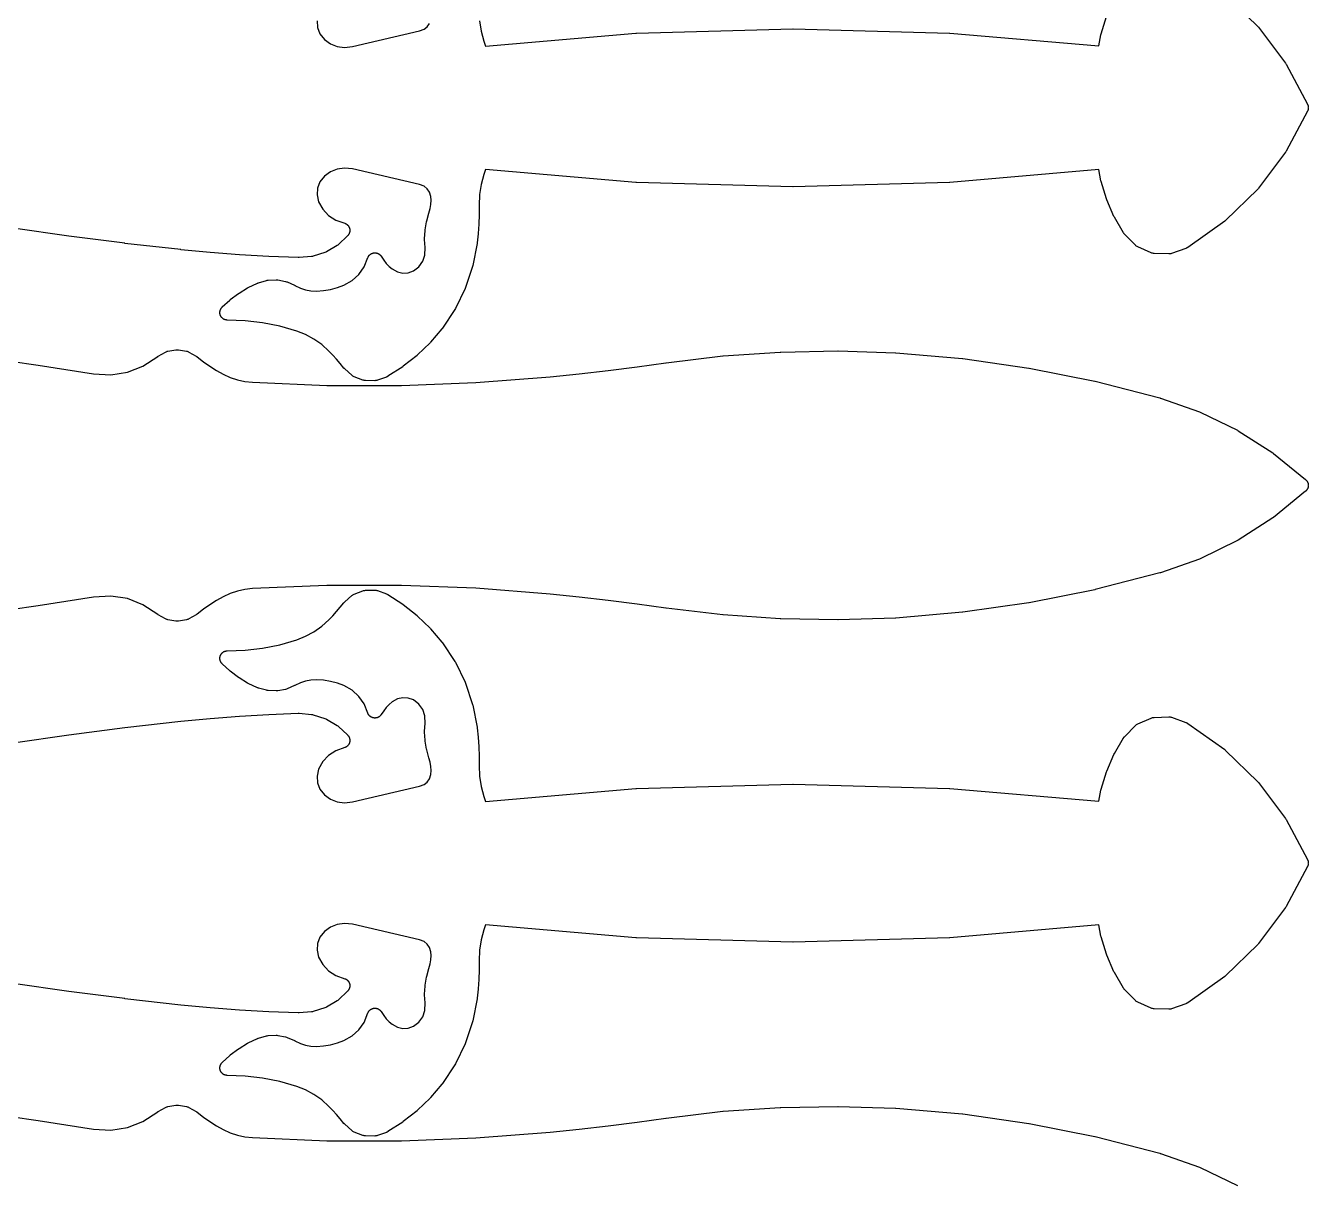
# Model space of a CAD drawing. Header units: metres. Extents: x 0 to 3000, y 0 to 1200.
# Drawn here: x 1019 to 1358.7, y 588 to 894 of the extents above; entities that cross this region are included whole.
import ezdxf

# ---------------------------------------------------------------- set-up
doc = ezdxf.new("R2010")
doc.units = ezdxf.units.M

msp = doc.modelspace()

# ---------------------------------------------------------------- linework, layer by layer
at = {"color": 1}
for points in [[(1336.78, 902.12), (1345.32, 893.81), (1345.42, 893.7), (1345.52, 893.58), (1352.67, 884.05), (1352.76, 883.92), (1352.84, 883.79), (1358.46, 873.2), (1358.5, 873.12), (1358.54, 873.03), (1358.54, 873.03), (1358.54, 873.02), (1358.58, 872.93), (1358.61, 872.85), (1358.61, 872.84), (1358.61, 872.84), (1358.63, 872.75), (1358.66, 872.66), (1358.66, 872.65), (1358.66, 872.65), (1358.67, 872.56), (1358.68, 872.46), (1358.69, 872.46), (1358.69, 872.45), (1358.69, 872.36), (1358.7, 872.27), (1358.69, 872.26), (1358.7, 872.26), (1358.69, 872.16), (1358.69, 872.07), (1358.69, 872.07), (1358.68, 872.06), (1358.67, 871.97), (1358.66, 871.88), (1358.66, 871.87), (1358.66, 871.87), (1358.63, 871.78), (1358.61, 871.69), (1358.61, 871.68), (1358.61, 871.68), (1358.58, 871.59), (1358.54, 871.5), (1358.54, 871.5), (1358.54, 871.49), (1358.5, 871.41), (1358.46, 871.32), (1352.84, 860.74), (1352.76, 860.6), (1352.67, 860.48), (1345.52, 850.95), (1345.42, 850.83), (1345.32, 850.71), (1336.78, 842.4), (1336.66, 842.3), (1336.54, 842.2), (1326.76, 835.28), (1326.69, 835.24), (1326.63, 835.2), (1326.61, 835.19), (1326.59, 835.17), (1326.52, 835.14), (1326.46, 835.1), (1326.44, 835.09), (1326.42, 835.08), (1326.35, 835.06), (1326.28, 835.03), (1322.48, 833.66), (1322.3, 833.61), (1322.11, 833.57), (1321.92, 833.55), (1321.73, 833.55), (1317.83, 833.69), (1317.65, 833.71), (1317.46, 833.74), (1317.28, 833.79), (1317.11, 833.86), (1313.53, 835.41), (1313.36, 835.5), (1313.2, 835.6), (1313.04, 835.71), (1312.9, 835.84), (1310.07, 838.71), (1310.03, 838.75), (1310, 838.79), (1309.97, 838.83), (1309.94, 838.86), (1309.91, 838.9), (1309.87, 838.95), (1309.85, 838.98), (1309.82, 839.02), (1309.8, 839.07), (1309.77, 839.11), (1307.34, 843.28), (1307.23, 843.49), (1305.31, 847.89), (1305.23, 848.11), (1303.83, 852.71), (1303.77, 852.93), (1303.24, 855.89), (1263.76, 852.51), (1263.65, 852.51), (1222.26, 851.33), (1222.15, 851.33), (1180.76, 852.51), (1180.64, 852.51), (1140.84, 855.91), (1140.34, 854.63), (1139.63, 851.97), (1139.22, 849.25), (1139.11, 846.42), (1139.11, 844.01), (1139.11, 843.94), (1139.03, 841.49), (1139.02, 841.42), (1138.85, 838.97), (1138.85, 838.9), (1138.59, 836.46), (1138.58, 836.38), (1138.57, 836.3), (1137.45, 830.48), (1137.39, 830.23), (1135.52, 824.64), (1135.42, 824.39), (1132.84, 819.09), (1132.71, 818.86), (1129.43, 813.93), (1129.42, 813.92), (1129.41, 813.91), (1129.36, 813.84), (1129.31, 813.78), (1129.3, 813.76), (1129.29, 813.75), (1126.29, 810.2), (1126.15, 810.06), (1122.83, 806.83), (1122.68, 806.7), (1119.05, 803.82), (1118.89, 803.7), (1114.99, 801.18), (1114.96, 801.16), (1114.93, 801.14), (1114.88, 801.11), (1114.82, 801.08), (1114.79, 801.06), (1114.76, 801.05), (1114.7, 801.02), (1114.64, 801), (1114.61, 800.99), (1114.58, 800.97), (1112.19, 800.12), (1112.02, 800.06), (1111.85, 800.03), (1111.67, 800.01), (1111.49, 800), (1109.03, 800.04), (1108.85, 800.05), (1108.68, 800.07), (1108.51, 800.11), (1108.34, 800.17), (1106.04, 801.05), (1105.88, 801.12), (1105.72, 801.21), (1105.57, 801.31), (1105.43, 801.42), (1103.54, 803.1), (1103.49, 803.15), (1103.44, 803.2), (1103.42, 803.22), (1103.4, 803.24), (1103.35, 803.29), (1103.31, 803.34), (1102.35, 804.53), (1101.37, 805.67), (1100.37, 806.78), (1099.36, 807.83), (1097.45, 809.56), (1095.39, 811.01), (1093.18, 812.21), (1090.81, 813.15), (1086.34, 814.42), (1081.77, 815.33), (1077.14, 815.88), (1072.4, 816.05), (1072.4, 816.05), (1072.39, 816.05), (1072.3, 816.06), (1072.2, 816.06), (1072.2, 816.07), (1072.2, 816.07), (1072.1, 816.08), (1072.01, 816.1), (1072.01, 816.1), (1072, 816.1), (1071.91, 816.13), (1071.82, 816.16), (1071.82, 816.16), (1071.82, 816.16), (1071.73, 816.19), (1071.64, 816.23), (1071.64, 816.23), (1071.63, 816.23), (1071.55, 816.27), (1071.46, 816.32), (1071.46, 816.32), (1071.46, 816.32), (1071.38, 816.37), (1071.3, 816.42), (1071.3, 816.43), (1071.3, 816.43), (1071.22, 816.49), (1071.15, 816.55), (1071.14, 816.55), (1071.14, 816.55), (1071.07, 816.62), (1071.01, 816.68), (1071, 816.69), (1071, 816.69), (1070.94, 816.76), (1070.88, 816.83), (1070.88, 816.84), (1070.88, 816.84), (1070.82, 816.92), (1070.77, 817), (1070.77, 817), (1070.77, 817), (1070.72, 817.08), (1070.67, 817.17), (1070.67, 817.17), (1070.67, 817.17), (1070.63, 817.26), (1070.6, 817.35), (1070.6, 817.35), (1070.59, 817.35), (1070.57, 817.44), (1070.54, 817.54), (1070.54, 817.54), (1070.54, 817.54), (1070.52, 817.63), (1070.5, 817.73), (1070.5, 817.73), (1070.5, 817.73), (1070.49, 817.83), (1070.47, 817.92), (1070.47, 817.93), (1070.47, 817.93), (1070.47, 818.02), (1070.47, 818.12), (1070.47, 818.12), (1070.47, 818.12), (1070.48, 818.22), (1070.49, 818.31), (1070.49, 818.32), (1070.49, 818.32), (1070.51, 818.41), (1070.52, 818.51), (1070.53, 818.51), (1070.53, 818.51), (1070.55, 818.6), (1070.58, 818.7), (1070.58, 818.7), (1070.58, 818.7), (1070.62, 818.79), (1070.65, 818.88), (1070.65, 818.88), (1070.65, 818.88), (1070.7, 818.97), (1070.74, 819.05), (1070.74, 819.05), (1070.74, 819.06), (1070.8, 819.14), (1070.85, 819.22), (1070.85, 819.22), (1070.85, 819.22), (1070.91, 819.3), (1070.97, 819.37), (1070.97, 819.37), (1070.98, 819.37), (1071.04, 819.44), (1071.11, 819.51), (1071.11, 819.51), (1071.11, 819.51), (1073.08, 821.34), (1073.24, 821.46), (1075.37, 823.07), (1075.54, 823.19), (1077.82, 824.57), (1078, 824.67), (1080.42, 825.82), (1080.49, 825.84), (1080.55, 825.87), (1080.58, 825.88), (1080.6, 825.89), (1080.67, 825.91), (1080.74, 825.94), (1082.79, 826.52), (1083.01, 826.57), (1083.24, 826.59), (1085.35, 826.69), (1085.58, 826.69), (1085.81, 826.66), (1087.88, 826.27), (1088.1, 826.21), (1088.32, 826.13), (1090.27, 825.27), (1090.31, 825.25), (1090.35, 825.23), (1091.78, 824.52), (1093.15, 824.06), (1094.57, 823.79), (1096.05, 823.73), (1097.91, 823.86), (1099.77, 824.16), (1101.59, 824.64), (1103.3, 825.26), (1105.5, 826.49), (1107.29, 828.12), (1108.67, 830.1), (1109.66, 832.59), (1109.67, 832.62), (1109.68, 832.65), (1109.71, 832.71), (1109.74, 832.77), (1109.76, 832.8), (1109.77, 832.82), (1109.81, 832.88), (1109.84, 832.94), (1109.86, 832.96), (1109.87, 832.99), (1109.92, 833.04), (1109.96, 833.1), (1109.98, 833.12), (1109.99, 833.14), (1110.04, 833.19), (1110.09, 833.25), (1110.11, 833.27), (1110.13, 833.29), (1110.18, 833.33), (1110.23, 833.38), (1110.25, 833.4), (1110.27, 833.42), (1110.33, 833.46), (1110.39, 833.5), (1110.41, 833.51), (1110.43, 833.53), (1110.49, 833.57), (1110.55, 833.6), (1110.58, 833.61), (1110.6, 833.63), (1110.67, 833.66), (1110.73, 833.69), (1110.76, 833.7), (1110.78, 833.71), (1110.85, 833.73), (1110.91, 833.76), (1110.94, 833.76), (1110.97, 833.77), (1111.04, 833.79), (1111.1, 833.81), (1111.13, 833.81), (1111.16, 833.82), (1111.23, 833.83), (1111.3, 833.84), (1111.33, 833.84), (1111.35, 833.84), (1111.42, 833.85), (1111.49, 833.85), (1111.52, 833.85), (1111.55, 833.85), (1111.62, 833.84), (1111.69, 833.84), (1111.72, 833.84), (1111.75, 833.84), (1111.81, 833.83), (1111.88, 833.82), (1111.91, 833.81), (1111.94, 833.8), (1112.01, 833.79), (1112.07, 833.77), (1112.1, 833.76), (1112.13, 833.75), (1112.19, 833.73), (1112.26, 833.71), (1112.29, 833.69), (1112.31, 833.68), (1112.38, 833.65), (1112.44, 833.63), (1112.46, 833.61), (1112.49, 833.6), (1112.55, 833.56), (1112.61, 833.53), (1112.63, 833.51), (1112.66, 833.49), (1112.71, 833.45), (1112.77, 833.41), (1112.79, 833.39), (1112.81, 833.37), (1112.86, 833.33), (1112.91, 833.28), (1112.93, 833.26), (1112.95, 833.24), (1113, 833.19), (1113.05, 833.14), (1113.07, 833.11), (1113.08, 833.09), (1113.12, 833.04), (1113.17, 832.98), (1113.18, 832.96), (1113.2, 832.93), (1113.86, 831.91), (1114.55, 831.04), (1115.32, 830.24), (1116.1, 829.58), (1117.48, 828.81), (1118.89, 828.49), (1120.34, 828.57), (1121.73, 829.08), (1123.18, 830.17), (1124.22, 831.6), (1124.79, 833.27), (1124.84, 835.3), (1124.7, 837.35), (1124.7, 837.58), (1124.81, 839.72), (1124.83, 839.95), (1125.19, 842.07), (1125.24, 842.29), (1125.84, 844.35), (1126.19, 845.55), (1126.36, 846.65), (1126.4, 847.77), (1126.31, 848.79), (1125.96, 849.92), (1125.36, 850.8), (1124.53, 851.47), (1123.37, 851.93), (1105.6, 856.06), (1103.5, 856.28), (1101.56, 856.01), (1099.74, 855.29), (1098.15, 854.15), (1096.98, 852.68), (1096.32, 851), (1096.2, 849.2), (1096.63, 847.37), (1097.73, 845.39), (1099.27, 843.74), (1101.16, 842.5), (1103.55, 841.66), (1103.63, 841.63), (1103.71, 841.6), (1103.72, 841.6), (1103.74, 841.59), (1103.81, 841.55), (1103.88, 841.51), (1103.9, 841.51), (1103.91, 841.5), (1103.98, 841.45), (1104.05, 841.41), (1104.06, 841.4), (1104.07, 841.39), (1104.14, 841.34), (1104.2, 841.29), (1104.22, 841.28), (1104.23, 841.27), (1104.29, 841.21), (1104.35, 841.15), (1104.36, 841.14), (1104.37, 841.13), (1104.42, 841.07), (1104.47, 841), (1104.48, 840.99), (1104.49, 840.98), (1104.54, 840.91), (1104.59, 840.84), (1104.59, 840.83), (1104.6, 840.82), (1104.64, 840.74), (1104.68, 840.67), (1104.69, 840.66), (1104.7, 840.64), (1104.73, 840.57), (1104.76, 840.49), (1104.77, 840.48), (1104.77, 840.46), (1104.8, 840.38), (1104.82, 840.3), (1104.83, 840.29), (1104.83, 840.28), (1104.85, 840.19), (1104.86, 840.11), (1104.87, 840.1), (1104.87, 840.08), (1104.88, 840), (1104.89, 839.92), (1104.89, 839.9), (1104.89, 839.89), (1104.89, 839.8), (1104.89, 839.72), (1104.89, 839.71), (1104.89, 839.69), (1104.88, 839.61), (1104.88, 839.52), (1104.87, 839.51), (1104.87, 839.5), (1104.86, 839.41), (1104.84, 839.33), (1104.84, 839.32), (1104.84, 839.3), (1104.81, 839.22), (1104.79, 839.14), (1104.78, 839.13), (1104.78, 839.11), (1104.75, 839.04), (1104.72, 838.96), (1104.71, 838.95), (1104.71, 838.93), (1104.67, 838.86), (1104.63, 838.78), (1104.62, 838.77), (1104.62, 838.76), (1104.57, 838.69), (1104.52, 838.62), (1104.52, 838.61), (1104.51, 838.6), (1104.45, 838.53), (1104.4, 838.47), (1104.39, 838.45), (1104.38, 838.44), (1104.33, 838.38), (1104.27, 838.32), (1101.87, 836.06), (1101.7, 835.91), (1101.51, 835.79), (1098.71, 834.13), (1098.51, 834.03), (1098.3, 833.95), (1095.19, 832.96), (1094.98, 832.9), (1094.75, 832.87), (1091.47, 832.6), (1091.44, 832.6), (1091.42, 832.59), (1091.35, 832.59), (1091.27, 832.59), (1091.25, 832.59), (1091.22, 832.59), (1083.47, 832.89), (1083.44, 832.89), (1075.69, 833.34), (1075.66, 833.34), (1067.92, 833.94), (1067.89, 833.94), (1060.17, 834.68), (1060.15, 834.69), (1060.13, 834.69), (1045.32, 836.36), (1045.29, 836.37), (1030.5, 838.26), (1030.48, 838.26), (1015.72, 840.38)], [(1096.2, 895.32), (1096.32, 893.52), (1096.98, 891.84), (1098.15, 890.37), (1099.74, 889.23), (1101.56, 888.51), (1103.5, 888.24), (1105.6, 888.47), (1123.37, 892.59), (1124.53, 893.05), (1125.36, 893.72), (1125.96, 894.6)], [(1139.22, 895.27), (1139.63, 892.55), (1140.34, 889.9), (1140.84, 888.61), (1180.64, 892.01), (1180.76, 892.02), (1222.15, 893.19), (1222.26, 893.19), (1263.65, 892.02), (1263.76, 892.01), (1303.24, 888.64), (1303.77, 891.59), (1303.83, 891.82), (1305.23, 896.42)], [(1007.62, 806.26), (1022.37, 804.14), (1022.4, 804.14), (1037.03, 801.82), (1041.61, 801.56), (1045.98, 802.25), (1050.11, 803.84), (1054.03, 806.42), (1054.09, 806.45), (1054.15, 806.49), (1056.07, 807.58), (1056.23, 807.66), (1056.39, 807.72), (1056.55, 807.77), (1056.72, 807.81), (1058.85, 808.17), (1059.07, 808.2), (1059.3, 808.2), (1059.52, 808.17), (1061.65, 807.81), (1061.81, 807.77), (1061.98, 807.72), (1062.14, 807.66), (1062.29, 807.58), (1064.22, 806.49), (1064.26, 806.46), (1064.31, 806.44), (1064.35, 806.41), (1064.39, 806.38), (1064.43, 806.35), (1064.47, 806.32), (1066.14, 805.02), (1067.83, 803.83), (1069.58, 802.73), (1071.36, 801.74), (1073.22, 800.88), (1075.12, 800.24), (1077.09, 799.8), (1079.12, 799.57), (1098.81, 798.75), (1118.54, 798.72), (1138.26, 799.48), (1157.95, 801.02), (1165.61, 801.82), (1173.27, 802.71), (1180.93, 803.69), (1188.58, 804.75), (1188.6, 804.75), (1188.62, 804.76), (1203.67, 806.55), (1203.77, 806.56), (1218.87, 807.59), (1218.97, 807.59), (1234.11, 807.86), (1234.21, 807.86), (1249.36, 807.37), (1249.41, 807.37), (1249.46, 807.36), (1267.09, 805.85), (1267.2, 805.84), (1284.7, 803.35), (1284.81, 803.33), (1302.14, 799.88), (1302.25, 799.85), (1319.38, 795.44), (1319.46, 795.41), (1319.54, 795.39), (1329.87, 791.75), (1330.09, 791.66), (1339.9, 786.88), (1340.1, 786.76), (1349.29, 780.88), (1349.48, 780.74), (1357.96, 773.81), (1357.96, 773.81), (1357.97, 773.81), (1358.04, 773.74), (1358.11, 773.68), (1358.11, 773.68), (1358.11, 773.67), (1358.18, 773.6), (1358.24, 773.53), (1358.24, 773.53), (1358.24, 773.53), (1358.3, 773.45), (1358.36, 773.38), (1358.36, 773.37), (1358.36, 773.37), (1358.41, 773.29), (1358.46, 773.21), (1358.46, 773.2), (1358.46, 773.2), (1358.5, 773.12), (1358.54, 773.03), (1358.54, 773.03), (1358.54, 773.02), (1358.58, 772.93), (1358.61, 772.85), (1358.61, 772.84), (1358.61, 772.84), (1358.63, 772.75), (1358.66, 772.66), (1358.66, 772.65), (1358.66, 772.65), (1358.67, 772.56), (1358.69, 772.46), (1358.69, 772.46), (1358.69, 772.45), (1358.69, 772.36), (1358.7, 772.27), (1358.69, 772.26), (1358.7, 772.26), (1358.69, 772.16), (1358.69, 772.07), (1358.69, 772.07), (1358.69, 772.06), (1358.67, 771.97), (1358.66, 771.88), (1358.66, 771.87), (1358.66, 771.87), (1358.63, 771.78), (1358.61, 771.69), (1358.61, 771.68), (1358.61, 771.68), (1358.58, 771.59), (1358.54, 771.5), (1358.54, 771.5), (1358.54, 771.49), (1358.5, 771.41), (1358.46, 771.32), (1358.46, 771.32), (1358.46, 771.32), (1358.41, 771.23), (1358.36, 771.15), (1358.36, 771.15), (1358.36, 771.15), (1358.3, 771.07), (1358.24, 771), (1358.24, 770.99), (1358.24, 770.99), (1358.18, 770.92), (1358.11, 770.85), (1358.11, 770.85), (1358.11, 770.84), (1358.04, 770.78), (1357.97, 770.72), (1357.96, 770.72), (1357.96, 770.71), (1349.48, 763.78), (1349.29, 763.65), (1340.1, 757.76), (1339.9, 757.65), (1330.09, 752.86), (1329.87, 752.77), (1319.54, 749.14), (1319.46, 749.11), (1319.38, 749.09), (1302.25, 744.67), (1302.14, 744.65), (1284.81, 741.19), (1284.7, 741.17), (1267.2, 738.68), (1267.09, 738.67), (1249.46, 737.16), (1249.41, 737.16), (1249.36, 737.15), (1234.21, 736.66), (1234.11, 736.66), (1218.97, 736.93), (1218.87, 736.94), (1203.77, 737.97), (1203.67, 737.98), (1188.62, 739.77), (1188.6, 739.77), (1188.58, 739.77), (1180.93, 740.84), (1173.27, 741.81), (1165.61, 742.7), (1157.95, 743.5), (1138.26, 745.05), (1118.54, 745.81), (1098.81, 745.78), (1079.12, 744.95), (1077.09, 744.72), (1075.12, 744.28), (1073.22, 743.64), (1071.36, 742.79), (1069.58, 741.79), (1067.83, 740.69), (1066.14, 739.51), (1064.47, 738.2), (1064.43, 738.17), (1064.39, 738.14), (1064.35, 738.12), (1064.31, 738.09), (1064.26, 738.06), (1064.22, 738.04), (1062.29, 736.94), (1062.14, 736.87), (1061.98, 736.8), (1061.81, 736.75), (1061.65, 736.71), (1059.52, 736.35), (1059.3, 736.32), (1059.07, 736.32), (1058.85, 736.35), (1056.72, 736.71), (1056.55, 736.75), (1056.39, 736.8), (1056.23, 736.87), (1056.07, 736.94), (1054.15, 738.04), (1054.09, 738.07), (1054.03, 738.11), (1050.11, 740.68), (1045.98, 742.28), (1041.61, 742.97), (1037.03, 742.7), (1022.4, 740.38), (1022.37, 740.38), (1007.62, 738.26)], [(1015.72, 704.14), (1030.48, 706.26), (1030.5, 706.26), (1045.29, 708.16), (1045.32, 708.16), (1060.13, 709.84), (1060.15, 709.84), (1060.17, 709.84), (1067.89, 710.58), (1067.92, 710.59), (1075.66, 711.18), (1075.69, 711.18), (1083.44, 711.63), (1083.47, 711.63), (1091.22, 711.93), (1091.25, 711.93), (1091.27, 711.93), (1091.35, 711.93), (1091.42, 711.93), (1091.44, 711.93), (1091.47, 711.93), (1094.75, 711.65), (1094.98, 711.62), (1095.19, 711.56), (1098.3, 710.57), (1098.51, 710.49), (1098.71, 710.39), (1101.51, 708.74), (1101.7, 708.61), (1101.87, 708.47), (1104.27, 706.2), (1104.33, 706.14), (1104.38, 706.08), (1104.39, 706.07), (1104.4, 706.06), (1104.45, 705.99), (1104.51, 705.93), (1104.52, 705.92), (1104.52, 705.9), (1104.57, 705.83), (1104.62, 705.76), (1104.62, 705.75), (1104.63, 705.74), (1104.67, 705.66), (1104.71, 705.59), (1104.71, 705.58), (1104.72, 705.56), (1104.75, 705.49), (1104.78, 705.41), (1104.78, 705.39), (1104.79, 705.38), (1104.81, 705.3), (1104.84, 705.22), (1104.84, 705.21), (1104.84, 705.19), (1104.86, 705.11), (1104.87, 705.03), (1104.87, 705.01), (1104.88, 705), (1104.88, 704.92), (1104.89, 704.83), (1104.89, 704.82), (1104.89, 704.8), (1104.89, 704.72), (1104.89, 704.64), (1104.89, 704.62), (1104.89, 704.61), (1104.88, 704.52), (1104.87, 704.44), (1104.87, 704.43), (1104.86, 704.41), (1104.85, 704.33), (1104.83, 704.25), (1104.83, 704.23), (1104.82, 704.22), (1104.8, 704.14), (1104.77, 704.06), (1104.77, 704.05), (1104.76, 704.03), (1104.73, 703.96), (1104.7, 703.88), (1104.69, 703.87), (1104.68, 703.85), (1104.64, 703.78), (1104.6, 703.71), (1104.59, 703.7), (1104.59, 703.68), (1104.54, 703.61), (1104.49, 703.55), (1104.48, 703.53), (1104.47, 703.52), (1104.42, 703.46), (1104.37, 703.39), (1104.36, 703.38), (1104.35, 703.37), (1104.29, 703.32), (1104.23, 703.26), (1104.22, 703.25), (1104.2, 703.24), (1104.14, 703.19), (1104.07, 703.13), (1104.06, 703.13), (1104.05, 703.12), (1103.98, 703.07), (1103.91, 703.03), (1103.9, 703.02), (1103.88, 703.01), (1103.81, 702.97), (1103.74, 702.93), (1103.72, 702.93), (1103.71, 702.92), (1103.63, 702.89), (1103.55, 702.86), (1101.16, 702.02), (1099.27, 700.78), (1097.73, 699.13), (1096.63, 697.15), (1096.2, 695.32), (1096.32, 693.52), (1096.98, 691.84), (1098.15, 690.37), (1099.74, 689.23), (1101.56, 688.51), (1103.5, 688.24), (1105.6, 688.47), (1123.37, 692.59), (1124.53, 693.05), (1125.36, 693.72), (1125.96, 694.6), (1126.31, 695.73), (1126.4, 696.76), (1126.36, 697.87), (1126.19, 698.98), (1125.84, 700.17), (1125.24, 702.23), (1125.19, 702.46), (1124.83, 704.57), (1124.81, 704.8), (1124.7, 706.94), (1124.7, 707.18), (1124.84, 709.23), (1124.79, 711.25), (1124.22, 712.92), (1123.18, 714.36), (1121.73, 715.45), (1120.34, 715.95), (1118.89, 716.04), (1117.48, 715.72), (1116.1, 714.94), (1115.32, 714.28), (1114.55, 713.48), (1113.86, 712.61), (1113.2, 711.59), (1113.18, 711.57), (1113.17, 711.54), (1113.12, 711.49), (1113.08, 711.43), (1113.07, 711.41), (1113.05, 711.39), (1113, 711.34), (1112.95, 711.28), (1112.93, 711.26), (1112.91, 711.24), (1112.86, 711.2), (1112.81, 711.15), (1112.79, 711.13), (1112.77, 711.11), (1112.71, 711.07), (1112.66, 711.03), (1112.63, 711.01), (1112.61, 711), (1112.55, 710.96), (1112.49, 710.93), (1112.46, 710.91), (1112.44, 710.9), (1112.38, 710.87), (1112.31, 710.84), (1112.29, 710.83), (1112.26, 710.82), (1112.19, 710.79), (1112.13, 710.77), (1112.1, 710.76), (1112.07, 710.75), (1112.01, 710.74), (1111.94, 710.72), (1111.91, 710.71), (1111.88, 710.71), (1111.81, 710.7), (1111.75, 710.69), (1111.72, 710.69), (1111.69, 710.68), (1111.62, 710.68), (1111.55, 710.67), (1111.52, 710.68), (1111.49, 710.67), (1111.42, 710.68), (1111.35, 710.68), (1111.33, 710.68), (1111.3, 710.69), (1111.23, 710.7), (1111.16, 710.71), (1111.13, 710.71), (1111.1, 710.72), (1111.04, 710.74), (1110.97, 710.75), (1110.94, 710.76), (1110.91, 710.77), (1110.85, 710.79), (1110.78, 710.81), (1110.76, 710.83), (1110.73, 710.84), (1110.67, 710.87), (1110.6, 710.9), (1110.58, 710.91), (1110.55, 710.92), (1110.49, 710.96), (1110.43, 710.99), (1110.41, 711.01), (1110.39, 711.03), (1110.33, 711.07), (1110.27, 711.11), (1110.25, 711.13), (1110.23, 711.14), (1110.18, 711.19), (1110.13, 711.24), (1110.11, 711.26), (1110.09, 711.28), (1110.04, 711.33), (1109.99, 711.38), (1109.98, 711.4), (1109.96, 711.42), (1109.92, 711.48), (1109.87, 711.54), (1109.86, 711.56), (1109.84, 711.58), (1109.81, 711.64), (1109.77, 711.7), (1109.76, 711.73), (1109.74, 711.75), (1109.71, 711.82), (1109.68, 711.88), (1109.67, 711.91), (1109.66, 711.93), (1108.67, 714.42), (1107.29, 716.41), (1105.5, 718.03), (1103.3, 719.26), (1101.59, 719.88), (1099.77, 720.36), (1097.91, 720.67), (1096.05, 720.8), (1094.57, 720.73), (1093.15, 720.47), (1091.78, 720.01), (1090.35, 719.29), (1090.31, 719.28), (1090.27, 719.25), (1088.32, 718.39), (1088.1, 718.31), (1087.88, 718.25), (1085.81, 717.87), (1085.58, 717.84), (1085.35, 717.84), (1083.24, 717.93), (1083.01, 717.95), (1082.79, 718.01), (1080.74, 718.59), (1080.67, 718.61), (1080.6, 718.63), (1080.58, 718.64), (1080.55, 718.65), (1080.49, 718.68), (1080.42, 718.71), (1078, 719.86), (1077.82, 719.95), (1075.54, 721.34), (1075.37, 721.45), (1073.24, 723.06), (1073.08, 723.19), (1071.11, 725.01), (1071.11, 725.01), (1071.11, 725.01), (1071.04, 725.08), (1070.98, 725.15), (1070.97, 725.15), (1070.97, 725.15), (1070.91, 725.23), (1070.85, 725.3), (1070.85, 725.3), (1070.85, 725.31), (1070.8, 725.39), (1070.74, 725.47), (1070.74, 725.47), (1070.74, 725.47), (1070.7, 725.56), (1070.65, 725.64), (1070.65, 725.64), (1070.65, 725.65), (1070.62, 725.73), (1070.58, 725.82), (1070.58, 725.83), (1070.58, 725.83), (1070.55, 725.92), (1070.53, 726.01), (1070.53, 726.01), (1070.52, 726.02), (1070.51, 726.11), (1070.49, 726.2), (1070.49, 726.21), (1070.49, 726.21), (1070.48, 726.3), (1070.47, 726.4), (1070.47, 726.4), (1070.47, 726.41), (1070.47, 726.5), (1070.47, 726.6), (1070.47, 726.6), (1070.47, 726.6), (1070.49, 726.7), (1070.5, 726.79), (1070.5, 726.79), (1070.5, 726.8), (1070.52, 726.89), (1070.54, 726.98), (1070.54, 726.99), (1070.54, 726.99), (1070.57, 727.08), (1070.59, 727.17), (1070.6, 727.17), (1070.6, 727.18), (1070.63, 727.26), (1070.67, 727.35), (1070.67, 727.35), (1070.67, 727.36), (1070.72, 727.44), (1070.77, 727.52), (1070.77, 727.53), (1070.77, 727.53), (1070.82, 727.61), (1070.88, 727.68), (1070.88, 727.69), (1070.88, 727.69), (1070.94, 727.76), (1071, 727.84), (1071, 727.84), (1071.01, 727.84), (1071.07, 727.91), (1071.14, 727.97), (1071.14, 727.97), (1071.15, 727.98), (1071.22, 728.04), (1071.3, 728.1), (1071.3, 728.1), (1071.3, 728.1), (1071.38, 728.15), (1071.46, 728.2), (1071.46, 728.2), (1071.46, 728.21), (1071.55, 728.25), (1071.63, 728.29), (1071.64, 728.29), (1071.64, 728.3), (1071.73, 728.33), (1071.82, 728.37), (1071.82, 728.37), (1071.82, 728.37), (1071.91, 728.4), (1072, 728.42), (1072.01, 728.42), (1072.01, 728.42), (1072.1, 728.44), (1072.2, 728.46), (1072.2, 728.46), (1072.2, 728.46), (1072.3, 728.47), (1072.39, 728.48), (1072.4, 728.48), (1072.4, 728.48), (1077.14, 728.65), (1081.77, 729.19), (1086.34, 730.1), (1090.81, 731.38), (1093.18, 732.32), (1095.39, 733.52), (1097.45, 734.97), (1099.36, 736.69), (1100.37, 737.74), (1101.37, 738.85), (1102.35, 739.99), (1103.31, 741.18), (1103.35, 741.23), (1103.4, 741.28), (1103.42, 741.3), (1103.44, 741.33), (1103.49, 741.37), (1103.54, 741.42), (1105.43, 743.1), (1105.57, 743.22), (1105.72, 743.32), (1105.88, 743.4), (1106.04, 743.47), (1108.34, 744.36), (1108.51, 744.41), (1108.68, 744.45), (1108.85, 744.48), (1109.03, 744.49), (1111.49, 744.52), (1111.67, 744.52), (1111.85, 744.5), (1112.02, 744.46), (1112.19, 744.41), (1114.58, 743.55), (1114.61, 743.54), (1114.64, 743.53), (1114.7, 743.5), (1114.7, 743.5), (1114.76, 743.48), (1114.79, 743.46), (1114.82, 743.45), (1114.88, 743.41), (1114.93, 743.38), (1114.96, 743.37), (1114.99, 743.35), (1118.89, 740.82), (1119.05, 740.71), (1122.68, 737.82), (1122.83, 737.69), (1126.15, 734.46), (1126.29, 734.32), (1129.29, 730.77), (1129.3, 730.76), (1129.31, 730.75), (1129.36, 730.68), (1129.41, 730.62), (1129.42, 730.6), (1129.43, 730.59), (1132.71, 725.66), (1132.84, 725.43), (1135.42, 720.13), (1135.52, 719.89), (1137.39, 714.3), (1137.45, 714.04), (1138.57, 708.23), (1138.58, 708.14), (1138.59, 708.06), (1138.85, 705.62), (1138.85, 705.55), (1139.02, 703.11), (1139.03, 703.04), (1139.11, 700.59), (1139.11, 700.52), (1139.11, 698.1), (1139.22, 695.27), (1139.63, 692.55), (1140.34, 689.9), (1140.84, 688.61), (1180.64, 692.01), (1180.76, 692.02), (1222.15, 693.19), (1222.26, 693.19), (1263.65, 692.02), (1263.76, 692.01), (1303.24, 688.64), (1303.77, 691.59), (1303.83, 691.82), (1305.23, 696.42), (1305.31, 696.63), (1307.23, 701.04), (1307.34, 701.25), (1309.77, 705.41), (1309.8, 705.46), (1309.82, 705.51), (1309.85, 705.54), (1309.87, 705.58), (1309.91, 705.62), (1309.94, 705.66), (1309.97, 705.7), (1310, 705.73), (1310.03, 705.77), (1310.07, 705.81), (1312.9, 708.68), (1313.04, 708.81), (1313.2, 708.93), (1313.36, 709.03), (1313.53, 709.11), (1317.11, 710.67), (1317.28, 710.73), (1317.46, 710.78), (1317.65, 710.82), (1317.83, 710.83), (1321.73, 710.98), (1321.92, 710.97), (1322.11, 710.95), (1322.3, 710.92), (1322.48, 710.86), (1326.28, 709.5), (1326.35, 709.47), (1326.42, 709.44), (1326.44, 709.43), (1326.46, 709.42), (1326.52, 709.38), (1326.59, 709.35), (1326.61, 709.34), (1326.63, 709.33), (1326.69, 709.29), (1326.76, 709.25), (1336.54, 702.32), (1336.66, 702.22), (1336.78, 702.12), (1345.32, 693.81), (1345.42, 693.7), (1345.52, 693.58), (1352.67, 684.05), (1352.76, 683.92), (1352.84, 683.79), (1358.46, 673.2), (1358.5, 673.12), (1358.54, 673.03), (1358.54, 673.03), (1358.54, 673.02), (1358.58, 672.93), (1358.61, 672.85), (1358.61, 672.84), (1358.61, 672.84), (1358.63, 672.75), (1358.66, 672.66), (1358.66, 672.65), (1358.66, 672.65), (1358.67, 672.56), (1358.68, 672.46), (1358.69, 672.46), (1358.69, 672.45), (1358.69, 672.36), (1358.7, 672.27), (1358.69, 672.26), (1358.7, 672.26), (1358.69, 672.16), (1358.69, 672.07), (1358.69, 672.07), (1358.68, 672.06), (1358.67, 671.97), (1358.66, 671.88), (1358.66, 671.87), (1358.66, 671.87), (1358.63, 671.78), (1358.61, 671.69), (1358.61, 671.68), (1358.61, 671.68), (1358.58, 671.59), (1358.54, 671.5), (1358.54, 671.5), (1358.54, 671.49), (1358.5, 671.41), (1358.46, 671.32), (1352.84, 660.74), (1352.76, 660.6), (1352.67, 660.48), (1345.52, 650.95), (1345.42, 650.83), (1345.32, 650.71), (1336.78, 642.4), (1336.66, 642.3), (1336.54, 642.2), (1326.76, 635.28), (1326.69, 635.24), (1326.63, 635.2), (1326.61, 635.19), (1326.59, 635.17), (1326.52, 635.14), (1326.46, 635.1), (1326.44, 635.09), (1326.42, 635.08), (1326.35, 635.06), (1326.28, 635.03), (1322.48, 633.66), (1322.3, 633.61), (1322.11, 633.57), (1321.92, 633.55), (1321.73, 633.55), (1317.83, 633.69), (1317.65, 633.71), (1317.46, 633.74), (1317.28, 633.79), (1317.11, 633.86), (1313.53, 635.41), (1313.36, 635.5), (1313.2, 635.6), (1313.04, 635.71), (1312.9, 635.84), (1310.07, 638.71), (1310.03, 638.75), (1310, 638.79), (1309.97, 638.83), (1309.94, 638.86), (1309.91, 638.9), (1309.87, 638.95), (1309.85, 638.98), (1309.82, 639.02), (1309.8, 639.07), (1309.77, 639.11), (1307.34, 643.28), (1307.23, 643.49), (1305.31, 647.89), (1305.23, 648.11), (1303.83, 652.71), (1303.77, 652.93), (1303.24, 655.89), (1263.76, 652.51), (1263.65, 652.51), (1222.26, 651.33), (1222.15, 651.33), (1180.76, 652.51), (1180.64, 652.51), (1140.84, 655.91), (1140.34, 654.63), (1139.63, 651.97), (1139.22, 649.25), (1139.11, 646.42), (1139.11, 644.01), (1139.11, 643.94), (1139.03, 641.49), (1139.02, 641.42), (1138.85, 638.97), (1138.85, 638.9), (1138.59, 636.46), (1138.58, 636.38), (1138.57, 636.3), (1137.45, 630.48), (1137.39, 630.23), (1135.52, 624.64), (1135.42, 624.39), (1132.84, 619.09), (1132.71, 618.86), (1129.43, 613.93), (1129.42, 613.92), (1129.41, 613.91), (1129.36, 613.84), (1129.31, 613.78), (1129.3, 613.76), (1129.29, 613.75), (1126.29, 610.2), (1126.15, 610.06), (1122.83, 606.83), (1122.68, 606.7), (1119.05, 603.82), (1118.89, 603.7), (1114.99, 601.18), (1114.96, 601.16), (1114.93, 601.14), (1114.88, 601.11), (1114.82, 601.08), (1114.79, 601.06), (1114.76, 601.05), (1114.7, 601.02), (1114.64, 601), (1114.61, 600.99), (1114.58, 600.97), (1112.19, 600.12), (1112.02, 600.06), (1111.85, 600.03), (1111.67, 600.01), (1111.49, 600), (1109.03, 600.04), (1108.85, 600.05), (1108.68, 600.07), (1108.51, 600.11), (1108.34, 600.17), (1106.04, 601.05), (1105.88, 601.12), (1105.72, 601.21), (1105.57, 601.31), (1105.43, 601.42), (1103.54, 603.1), (1103.49, 603.15), (1103.44, 603.2), (1103.42, 603.22), (1103.4, 603.24), (1103.35, 603.29), (1103.31, 603.34), (1102.35, 604.53), (1101.37, 605.67), (1100.37, 606.78), (1099.36, 607.83), (1097.45, 609.56), (1095.39, 611.01), (1093.18, 612.21), (1090.81, 613.15), (1086.34, 614.42), (1081.77, 615.33), (1077.14, 615.88), (1072.4, 616.05), (1072.4, 616.05), (1072.39, 616.05), (1072.3, 616.06), (1072.2, 616.06), (1072.2, 616.07), (1072.2, 616.07), (1072.1, 616.08), (1072.01, 616.1), (1072.01, 616.1), (1072, 616.1), (1071.91, 616.13), (1071.82, 616.16), (1071.82, 616.16), (1071.82, 616.16), (1071.73, 616.19), (1071.64, 616.23), (1071.64, 616.23), (1071.63, 616.23), (1071.55, 616.27), (1071.46, 616.32), (1071.46, 616.32), (1071.46, 616.32), (1071.38, 616.37), (1071.3, 616.42), (1071.3, 616.43), (1071.3, 616.43), (1071.22, 616.49), (1071.15, 616.55), (1071.14, 616.55), (1071.14, 616.55), (1071.07, 616.62), (1071.01, 616.68), (1071, 616.69), (1071, 616.69), (1070.94, 616.76), (1070.88, 616.83), (1070.88, 616.84), (1070.88, 616.84), (1070.82, 616.92), (1070.77, 617), (1070.77, 617), (1070.77, 617), (1070.72, 617.08), (1070.67, 617.17), (1070.67, 617.17), (1070.67, 617.17), (1070.63, 617.26), (1070.6, 617.35), (1070.6, 617.35), (1070.59, 617.35), (1070.57, 617.44), (1070.54, 617.54), (1070.54, 617.54), (1070.54, 617.54), (1070.52, 617.63), (1070.5, 617.73), (1070.5, 617.73), (1070.5, 617.73), (1070.49, 617.83), (1070.47, 617.92), (1070.47, 617.93), (1070.47, 617.93), (1070.47, 618.02), (1070.47, 618.12), (1070.47, 618.12), (1070.47, 618.12), (1070.48, 618.22), (1070.49, 618.31), (1070.49, 618.32), (1070.49, 618.32), (1070.51, 618.41), (1070.52, 618.51), (1070.53, 618.51), (1070.53, 618.51), (1070.55, 618.6), (1070.58, 618.7), (1070.58, 618.7), (1070.58, 618.7), (1070.62, 618.79), (1070.65, 618.88), (1070.65, 618.88), (1070.65, 618.88), (1070.7, 618.97), (1070.74, 619.05), (1070.74, 619.05), (1070.74, 619.06), (1070.8, 619.14), (1070.85, 619.22), (1070.85, 619.22), (1070.85, 619.22), (1070.91, 619.3), (1070.97, 619.37), (1070.97, 619.37), (1070.98, 619.37), (1071.04, 619.44), (1071.11, 619.51), (1071.11, 619.51), (1071.11, 619.51), (1073.08, 621.34), (1073.24, 621.46), (1075.37, 623.07), (1075.54, 623.19), (1077.82, 624.57), (1078, 624.67), (1080.42, 625.82), (1080.49, 625.84), (1080.55, 625.87), (1080.58, 625.88), (1080.6, 625.89), (1080.67, 625.91), (1080.74, 625.94), (1082.79, 626.52), (1083.01, 626.57), (1083.24, 626.59), (1085.35, 626.69), (1085.58, 626.69), (1085.81, 626.66), (1087.88, 626.27), (1088.1, 626.21), (1088.32, 626.13), (1090.27, 625.27), (1090.31, 625.25), (1090.35, 625.23), (1091.78, 624.52), (1093.15, 624.06), (1094.57, 623.79), (1096.05, 623.73), (1097.91, 623.86), (1099.77, 624.16), (1101.59, 624.64), (1103.3, 625.26), (1105.5, 626.49), (1107.29, 628.12), (1108.67, 630.1), (1109.66, 632.59), (1109.67, 632.62), (1109.68, 632.65), (1109.71, 632.71), (1109.74, 632.77), (1109.76, 632.8), (1109.77, 632.82), (1109.81, 632.88), (1109.84, 632.94), (1109.86, 632.96), (1109.87, 632.99), (1109.92, 633.04), (1109.96, 633.1), (1109.98, 633.12), (1109.99, 633.14), (1110.04, 633.19), (1110.09, 633.25), (1110.11, 633.27), (1110.13, 633.29), (1110.18, 633.33), (1110.23, 633.38), (1110.25, 633.4), (1110.27, 633.42), (1110.33, 633.46), (1110.39, 633.5), (1110.41, 633.51), (1110.43, 633.53), (1110.49, 633.57), (1110.55, 633.6), (1110.58, 633.61), (1110.6, 633.63), (1110.67, 633.66), (1110.73, 633.69), (1110.76, 633.7), (1110.78, 633.71), (1110.85, 633.73), (1110.91, 633.76), (1110.94, 633.76), (1110.97, 633.77), (1111.04, 633.79), (1111.1, 633.81), (1111.13, 633.81), (1111.16, 633.82), (1111.23, 633.83), (1111.3, 633.84), (1111.33, 633.84), (1111.35, 633.84), (1111.42, 633.85), (1111.49, 633.85), (1111.52, 633.85), (1111.55, 633.85), (1111.62, 633.84), (1111.69, 633.84), (1111.72, 633.84), (1111.75, 633.84), (1111.81, 633.83), (1111.88, 633.82), (1111.91, 633.81), (1111.94, 633.8), (1112.01, 633.79), (1112.07, 633.77), (1112.1, 633.76), (1112.13, 633.75), (1112.19, 633.73), (1112.26, 633.71), (1112.29, 633.69), (1112.31, 633.68), (1112.38, 633.65), (1112.44, 633.63), (1112.46, 633.61), (1112.49, 633.6), (1112.55, 633.56), (1112.61, 633.53), (1112.63, 633.51), (1112.66, 633.49), (1112.71, 633.45), (1112.77, 633.41), (1112.79, 633.39), (1112.81, 633.37), (1112.86, 633.33), (1112.91, 633.28), (1112.93, 633.26), (1112.95, 633.24), (1113, 633.19), (1113.05, 633.14), (1113.07, 633.11), (1113.08, 633.09), (1113.12, 633.04), (1113.17, 632.98), (1113.18, 632.96), (1113.2, 632.93), (1113.86, 631.91), (1114.55, 631.04), (1115.32, 630.24), (1116.1, 629.58), (1117.48, 628.81), (1118.89, 628.49), (1120.34, 628.57), (1121.73, 629.08), (1123.18, 630.17), (1124.22, 631.6), (1124.79, 633.27), (1124.84, 635.3), (1124.7, 637.35), (1124.7, 637.58), (1124.81, 639.72), (1124.83, 639.95), (1125.19, 642.07), (1125.24, 642.29), (1125.84, 644.35), (1126.19, 645.55), (1126.36, 646.65), (1126.4, 647.77), (1126.31, 648.79), (1125.96, 649.92), (1125.36, 650.8), (1124.53, 651.47), (1123.37, 651.93), (1105.6, 656.06), (1103.5, 656.28), (1101.56, 656.01), (1099.74, 655.29), (1098.15, 654.15), (1096.98, 652.68), (1096.32, 651), (1096.2, 649.2), (1096.63, 647.37), (1097.73, 645.39), (1099.27, 643.74), (1101.16, 642.5), (1103.55, 641.66), (1103.63, 641.63), (1103.71, 641.6), (1103.72, 641.6), (1103.74, 641.59), (1103.81, 641.55), (1103.88, 641.51), (1103.9, 641.51), (1103.91, 641.5), (1103.98, 641.45), (1104.05, 641.41), (1104.06, 641.4), (1104.07, 641.39), (1104.14, 641.34), (1104.2, 641.29), (1104.22, 641.28), (1104.23, 641.27), (1104.29, 641.21), (1104.35, 641.15), (1104.36, 641.14), (1104.37, 641.13), (1104.42, 641.07), (1104.47, 641), (1104.48, 640.99), (1104.49, 640.98), (1104.54, 640.91), (1104.59, 640.84), (1104.59, 640.83), (1104.6, 640.82), (1104.64, 640.74), (1104.68, 640.67), (1104.69, 640.66), (1104.7, 640.64), (1104.73, 640.57), (1104.76, 640.49), (1104.77, 640.48), (1104.77, 640.46), (1104.8, 640.38), (1104.82, 640.3), (1104.83, 640.29), (1104.83, 640.28), (1104.85, 640.19), (1104.86, 640.11), (1104.87, 640.1), (1104.87, 640.08), (1104.88, 640), (1104.89, 639.92), (1104.89, 639.9), (1104.89, 639.89), (1104.89, 639.8), (1104.89, 639.72), (1104.89, 639.71), (1104.89, 639.69), (1104.88, 639.61), (1104.88, 639.52), (1104.87, 639.51), (1104.87, 639.5), (1104.86, 639.41), (1104.84, 639.33), (1104.84, 639.32), (1104.84, 639.3), (1104.81, 639.22), (1104.79, 639.14), (1104.78, 639.13), (1104.78, 639.11), (1104.75, 639.04), (1104.72, 638.96), (1104.71, 638.95), (1104.71, 638.93), (1104.67, 638.86), (1104.63, 638.78), (1104.62, 638.77), (1104.62, 638.76), (1104.57, 638.69), (1104.52, 638.62), (1104.52, 638.61), (1104.51, 638.6), (1104.45, 638.53), (1104.4, 638.47), (1104.39, 638.45), (1104.38, 638.44), (1104.33, 638.38), (1104.27, 638.32), (1101.87, 636.06), (1101.7, 635.91), (1101.51, 635.79), (1098.71, 634.13), (1098.51, 634.03), (1098.3, 633.95), (1095.19, 632.96), (1094.98, 632.9), (1094.75, 632.87), (1091.47, 632.6), (1091.44, 632.6), (1091.42, 632.59), (1091.35, 632.59), (1091.27, 632.59), (1091.25, 632.59), (1091.22, 632.59), (1083.47, 632.89), (1083.44, 632.89), (1075.69, 633.34), (1075.66, 633.34), (1067.92, 633.94), (1067.89, 633.94), (1060.17, 634.68), (1060.15, 634.69), (1060.13, 634.69), (1045.32, 636.36), (1045.29, 636.37), (1030.5, 638.26), (1030.48, 638.26), (1015.72, 640.38)], [(1007.62, 606.26), (1022.37, 604.14), (1022.4, 604.14), (1037.03, 601.82), (1041.61, 601.56), (1045.98, 602.25), (1050.11, 603.84), (1054.03, 606.42), (1054.09, 606.45), (1054.15, 606.49), (1056.07, 607.58), (1056.23, 607.66), (1056.39, 607.72), (1056.55, 607.77), (1056.72, 607.81), (1058.85, 608.17), (1059.07, 608.2), (1059.3, 608.2), (1059.52, 608.17), (1061.65, 607.81), (1061.81, 607.77), (1061.98, 607.72), (1062.14, 607.66), (1062.29, 607.58), (1064.22, 606.49), (1064.26, 606.46), (1064.31, 606.44), (1064.35, 606.41), (1064.39, 606.38), (1064.43, 606.35), (1064.47, 606.32), (1066.14, 605.02), (1067.83, 603.83), (1069.58, 602.73), (1071.36, 601.74), (1073.22, 600.88), (1075.12, 600.24), (1077.09, 599.8), (1079.12, 599.57), (1098.81, 598.75), (1118.54, 598.72), (1138.26, 599.48), (1157.95, 601.02), (1165.61, 601.82), (1173.27, 602.71), (1180.93, 603.69), (1188.58, 604.75), (1188.6, 604.75), (1188.62, 604.76), (1203.67, 606.55), (1203.77, 606.56), (1218.87, 607.59), (1218.97, 607.59), (1234.11, 607.86), (1234.21, 607.86), (1249.36, 607.37), (1249.41, 607.37), (1249.46, 607.36), (1267.09, 605.85), (1267.2, 605.84), (1284.7, 603.35), (1284.81, 603.33), (1302.14, 599.88), (1302.25, 599.85), (1319.38, 595.44), (1319.46, 595.41), (1319.54, 595.39), (1329.87, 591.75), (1330.09, 591.66), (1339.9, 586.88)]]:
    msp.add_lwpolyline(points, dxfattribs=at)

doc.saveas('drawing.dxf')
